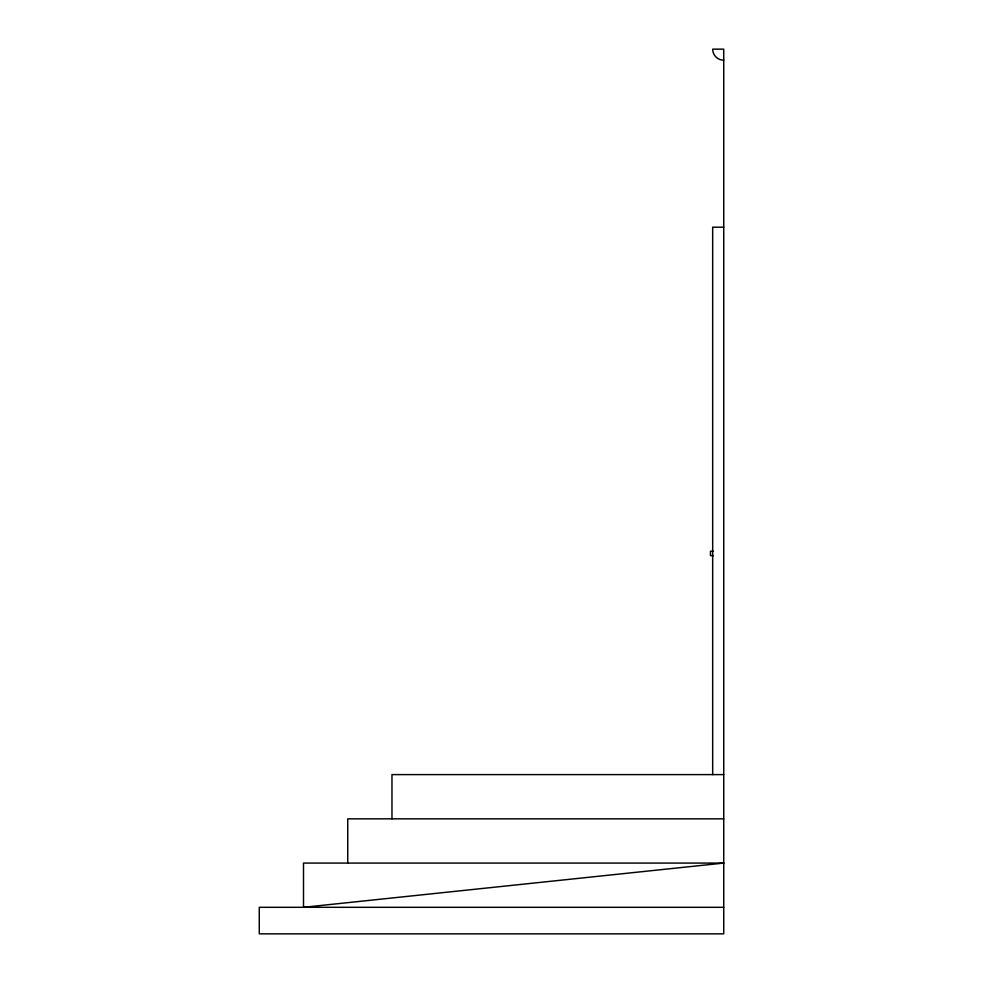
<?xml version="1.0" encoding="UTF-8"?>
<svg xmlns="http://www.w3.org/2000/svg" width="983" height="983" viewBox="0 0 983 983"><rect width="100%" height="100%" fill="white"/><g stroke="black" fill="none" stroke-linecap="round" stroke-linejoin="round"><path stroke-width="1.47" d="M723.734 227.196L712.675 227.196L712.675 774.604M713.412 551.217L710.463 551.217L710.463 555.641L713.412 555.641M723.734 774.604L391.971 774.604L391.971 818.839M723.734 818.839L347.736 818.839L347.736 863.074M723.734 907.309L259.266 907.309L259.266 933.85L723.734 933.85L723.734 49.15L712.773 49.15L712.761 50.526A11.059 11.059 0 0 0 722.222 60.11L723.734 60.11M723.734 863.074L303.501 907.309L303.501 863.074L723.734 863.074"/></g></svg>
